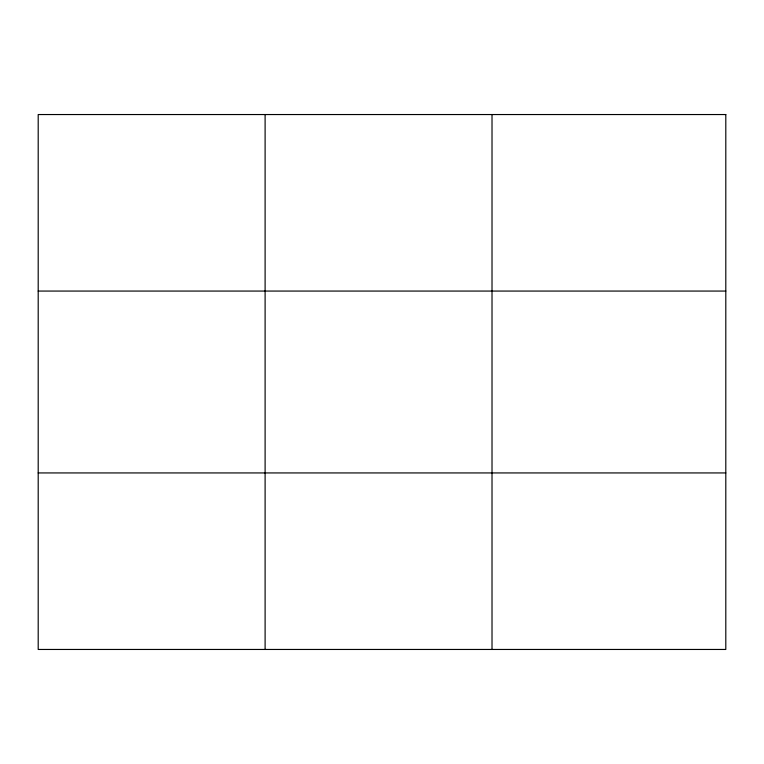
<?xml version="1.0" encoding="UTF-8"?>
<svg xmlns="http://www.w3.org/2000/svg" width="764" height="764" viewBox="0 0 764 764"><rect width="100%" height="100%" fill="white"/><g stroke="black" fill="none" stroke-linecap="round" stroke-linejoin="round"><path stroke-width="1.15" d="M265.108 649.457L265.108 114.543M492.016 649.457L492.016 114.543M38.2 291.065L725.8 291.065M38.2 472.935L725.8 472.935M725.8 114.543L725.8 649.457L38.2 649.457L38.2 114.543L725.8 114.543"/></g></svg>
